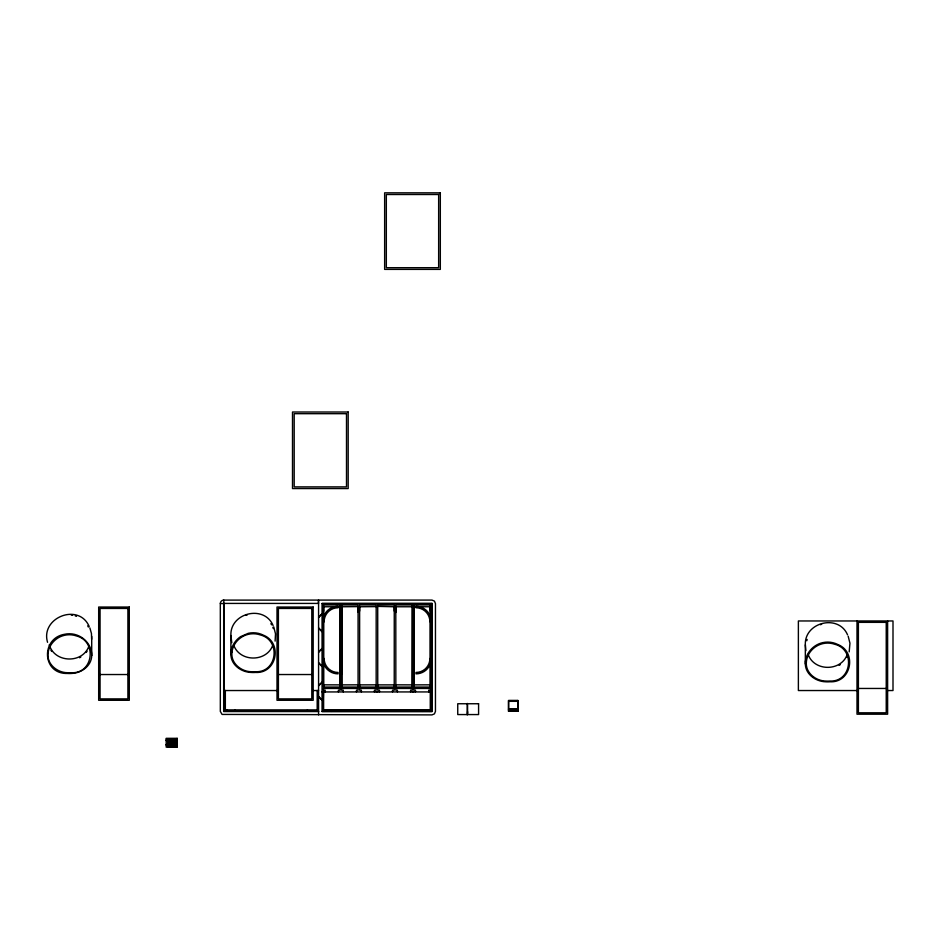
<?xml version="1.0" encoding="UTF-8"?>
<svg xmlns="http://www.w3.org/2000/svg" width="940" height="940" viewBox="0 0 940 940"><rect width="100%" height="100%" fill="white"/><g stroke="black" fill="none" stroke-linecap="round" stroke-linejoin="round"><path stroke-width="1.41" d="M223.802 602.869L223.802 600.108L318.578 600.096L318.578 714.87M318.437 602.869L318.437 600.108M377.715 686.917L377.715 685.425M413.741 686.917L413.753 685.425M323.607 611.141L323.442 604.961L340.139 604.961L340.139 687.058L323.442 687.058L323.442 604.961M341.537 685.425L341.537 604.961L358.081 604.961L358.07 687.669M359.632 611.082L359.62 606.488M395.834 612.481L395.799 606.359M413.917 612.586L413.753 604.961L430.45 604.961L430.45 687.058L413.753 687.058L413.753 604.961M358.081 606.606L341.725 606.758L341.537 674.532M91.627 639.259L91.438 633.454L89.852 627.897M240.617 636.627L248.289 633.313A22.055 21.667 0 0 1 263.306 635.135C282.87 642.702 276.947 673.769 255.457 672.441A14.288 6.827 0 0 1 251.25 672.452C241.486 672.241 231.087 665.097 230.911 654.651L230.899 635.534C229.818 612.857 264.128 604.303 273.105 625.5M805.416 661.455C806.332 652.313 813.852 644.57 822.723 642.643A22.055 21.667 0 0 1 837.728 644.464C857.327 652.019 851.37 683.098 829.879 681.77A14.288 6.827 0 0 1 825.673 681.794C815.92 681.57 805.521 674.427 805.333 663.981L805.333 644.864C804.241 622.186 838.55 613.644 847.539 634.829M91.709 655.497C91.638 665.931 81.31 673.181 71.546 673.451A14.288 6.827 0 0 1 67.339 673.463C42.077 674.121 40.725 638.436 64.39 634.312A22.055 21.667 0 0 1 79.395 636.133C86.633 639.635 91.956 647.331 91.709 655.497L91.709 636.357M805.392 661.795L805.333 663.981M806.391 661.795C805.122 672.593 815.661 680.936 825.766 681.042A14.018 6.98 0 0 0 829.785 681.03C851.758 682.217 855.635 649.552 834.849 644.3A21.103 20.598 0 0 0 820.373 644.358C813.053 646.943 807.19 653.723 806.403 661.537M376.176 606.617L359.644 606.758M412.19 687.669L412.355 604.961L395.799 604.961L395.846 687.669M340.139 604.961L339.974 687.669M394.248 611.082L394.26 606.488M430.45 604.961L430.273 616.875M275.103 641.127L275.514 633.901L273.752 626.886M806.814 640.763L807.143 639.411M849.184 651.866L849.948 643.23L848.174 636.216M89.006 645.874C82.885 663.969 54.391 663.123 49.279 644.746M272.906 644.875C266.983 662.312 239.747 662.43 233.684 645.04M847.34 654.205C841.418 671.642 814.169 671.759 808.106 654.369M846.987 657.201L847.657 655.932M86.198 652.419L87.079 651.291M318.707 617.004L322.056 613.667M318.578 617.486L322.056 614.008M318.707 651.796L322.056 648.459M318.578 652.278L322.056 648.788M318.707 685.507L322.056 682.17M318.578 685.836L321.915 682.499M240.605 636.639C234.706 640.563 230.629 647.472 230.911 654.651M839.15 665.379L840.337 664.592M79.594 657.765L80.817 657.06M245.939 615.383L247.22 614.948M820.373 624.712L821.642 624.277M376.176 691.934L377.715 691.934M323.442 691.934L322.996 711.416M318.707 600.084L431.977 600.084L434.433 601.106L435.455 603.562L435.455 711.416L434.433 713.871L431.977 714.894L222.063 714.423L220.324 711.416L220.324 603.562A3.478 3.478 0 0 1 223.802 600.084M318.578 603.421L223.673 603.421L223.673 711.557L318.578 711.557M220.348 603.562L223.109 603.562M322.056 603.562L431.836 603.562L431.836 711.416L322.056 711.416M394.236 606.758L377.715 606.382M395.846 606.758L412.19 606.758M100.063 674.532L127.899 674.532M278.404 674.532L311.798 674.532M323.619 684.825L339.974 684.872M341.725 684.872L358.07 684.825M359.644 684.872L376.164 684.825M377.751 684.872L394.236 684.872M395.846 684.825L412.19 684.872M413.941 684.872L430.273 684.825M341.537 687.058L358.081 687.058M359.62 687.058L376.176 687.058M377.715 687.058L394.26 687.058M395.799 687.058L412.355 687.058L412.355 604.961M858.396 688.456L886.232 688.456M223.943 690.536L277.805 690.536M312.75 690.536L318.578 690.536M858.056 690.536L798.377 690.536L798.377 620.964L893 620.964L893 690.536L887.172 690.536M322.056 691.934L431.836 691.934M412.355 691.934L413.741 691.934M508.622 701.322L517.799 701.322M467.227 703.743L457.745 703.743L457.745 714.565L467.227 714.565M508.622 709.054L517.658 709.183M508.481 709.183L517.94 709.183M225.341 709.888L317.18 709.888M323.442 710.029L358.081 710.029M395.799 710.029L430.45 710.029M322.996 710.405L430.896 710.405M508.622 711.134L517.799 711.134M318.578 711.275L223.943 711.275L223.943 603.421M166.368 738.84L167.978 738.84L167.978 746.983M517.317 709.183L510.843 709.054M71.287 615.136L72.615 615.3M75.235 615.9L76.516 616.323M318.578 627.92L322.056 631.398M318.707 628.39L322.056 631.739M318.578 662.712L322.056 666.19M318.707 663.182L322.056 666.519M318.578 696.552L321.915 699.9M318.707 696.893L322.056 700.23M50.913 650.269L51.735 651.432M270.885 623.655L271.613 624.83M89.206 626.51C78.772 602.329 40.15 617.592 47.552 642.314M87.714 625.829L88.36 627.05M272.835 627.297L273.34 628.59M231.804 642.713L230.899 635.534M805.886 650.644L805.333 644.864M430.285 611.141L430.273 606.758L413.941 606.758L413.941 687.669M358.07 606.758L358.081 612.105M339.986 612.586L339.974 606.758L323.619 606.758L323.619 616.875M887.619 620.964L887.619 714.2L856.998 714.2L856.998 620.964M517.799 711.275L517.799 700.629L508.622 700.629L508.622 711.275M515.437 709.054L510.984 709.054M467.568 711.65L467.568 713.389M467.251 703.414L467.251 714.894M430.837 691.934L430.896 711.416M430.273 621.211L430.273 658.799M430.273 664.592L430.273 687.798M430.273 690.724L430.273 709.747L395.799 709.747L395.799 710.405M429.615 710.405L429.615 711.416M428.711 691.934L428.711 690.183L430.45 690.183L430.45 688.456L413.741 688.456L413.741 690.183L415.48 690.183L415.48 691.934M422.659 710.405L422.659 711.416M410.615 691.934L410.615 690.183L412.355 690.183L412.355 688.456L395.799 688.456L395.799 690.183L397.397 690.183L397.397 691.934M394.8 710.405L394.8 709.747L359.08 709.747L359.08 710.405L358.081 709.747L323.619 709.747L323.619 690.724M394.412 709.747L359.48 709.747M394.236 687.669L394.26 604.961L377.715 604.961L377.751 687.669M392.521 691.934L392.521 690.183L394.271 690.183L394.271 688.456L377.715 688.456L377.715 690.183L379.454 690.183L379.454 691.934M376.164 687.669L376.176 604.961L359.62 604.961L359.644 687.669M374.437 691.934L374.437 690.183L376.176 690.183L376.176 688.456L359.62 688.456L359.62 690.183L361.36 690.183L361.36 691.934M356.495 691.934L356.495 690.183L358.081 690.183L358.081 688.456L341.526 688.456L341.526 690.183L343.276 690.183L343.276 691.934M341.725 606.758L341.725 688.01M341.537 604.961L341.537 688.01M338.4 691.934L338.4 690.183L340.139 690.183L340.139 688.456L323.442 688.456L323.442 690.183L325.181 690.183L325.181 691.934M331.773 710.405L331.773 711.416M324.288 710.405L324.288 711.416M323.619 621.211L323.619 658.799M323.619 664.592L323.619 687.798M317.18 690.407L317.18 711.275M307.439 709.888L307.439 711.275M235.082 709.888L235.082 711.275M226.822 709.888L226.822 711.275M225.341 690.407L225.341 711.275M177.014 746.983L177.014 738.84L175.416 738.84L175.416 746.983M175.204 746.983L175.204 738.84L173.606 738.84L173.606 746.983M173.395 746.983L173.395 738.84L171.797 738.84L171.797 746.983M171.597 746.983L171.597 738.84L169.987 738.84L169.987 746.983M169.787 746.983L169.787 738.84L168.178 738.84L168.178 746.983M48.069 653.206C46.636 664.098 57.223 672.629 67.433 672.711A14.018 6.98 0 0 0 71.452 672.699C93.46 673.898 97.231 641.209 76.516 635.969A21.103 20.598 0 0 0 62.04 636.027C54.72 638.613 48.856 645.392 48.069 653.206M231.98 652.207C230.535 663.088 241.122 671.63 251.333 671.712A14.018 6.98 0 0 0 255.351 671.701C277.324 672.899 281.213 640.199 260.415 634.97A21.103 20.598 0 0 0 245.939 635.029C238.631 637.614 232.768 644.394 231.98 652.207M440.32 192.841L384.648 192.841L384.648 269.38L440.32 269.38L440.32 192.841M438.651 194.51L386.328 194.51L386.328 267.7L438.651 267.7L438.651 194.51M348.176 412.014L292.505 412.014L292.505 488.553L348.176 488.553L348.176 412.014M346.507 413.682L294.185 413.682L294.185 486.885L346.507 486.885L346.507 413.682M432.118 603.433L322.056 603.433L322.056 711.557L432.118 711.557L432.118 603.433M129.285 607.04L98.677 607.04L98.677 700.288L129.285 700.288L129.285 607.04M313.185 607.04L277.006 607.04L277.006 700.277L313.185 700.277L313.185 607.04M127.899 608.439L100.063 608.439L100.063 698.89L127.899 698.89L127.899 608.439M311.798 608.439L278.404 608.439L278.404 698.89L311.798 698.89L311.798 608.439M324.136 621.657L322.749 621.657A15.31 15.31 0 0 1 338.059 606.347L338.059 607.745A13.912 13.912 0 0 0 324.136 621.657M431.296 621.657L429.897 621.657A13.912 13.912 0 0 0 415.985 607.745L415.985 606.347A15.31 15.31 0 0 1 431.296 621.657M886.232 622.351L858.396 622.351L858.396 712.802L886.232 712.802L886.232 622.351M324.136 658.541L322.749 658.541A15.31 15.31 0 0 0 338.059 673.851L338.059 672.452A13.912 13.912 0 0 1 324.136 658.541M431.296 658.541L429.897 658.541A13.912 13.912 0 0 1 415.985 672.452L415.985 673.851A15.31 15.31 0 0 0 431.296 658.541M517.94 700.488L508.481 700.488L508.481 711.275L517.94 711.275L517.94 700.488M478.589 703.743L467.579 703.743L467.579 714.565L478.589 714.565L478.589 703.743M177.19 738.323L166.204 738.323L166.204 747.159L177.19 747.159L177.19 738.323M166.404 740.556L166.274 740.556A1.528 1.528 0 0 1 167.802 739.016L167.802 739.157A1.387 1.387 0 0 0 166.404 740.556M177.12 740.556L176.979 740.556A1.387 1.387 0 0 0 175.592 739.157L175.592 739.016A1.528 1.528 0 0 1 177.12 740.556M166.404 744.515L166.274 744.515A1.528 1.528 0 0 0 167.802 746.043L167.802 746.043A1.387 1.387 0 0 1 166.404 744.515M177.12 744.515L176.979 744.515A1.387 1.387 0 0 1 175.592 745.914L175.592 746.043A1.528 1.528 0 0 0 177.12 744.515"/></g></svg>
